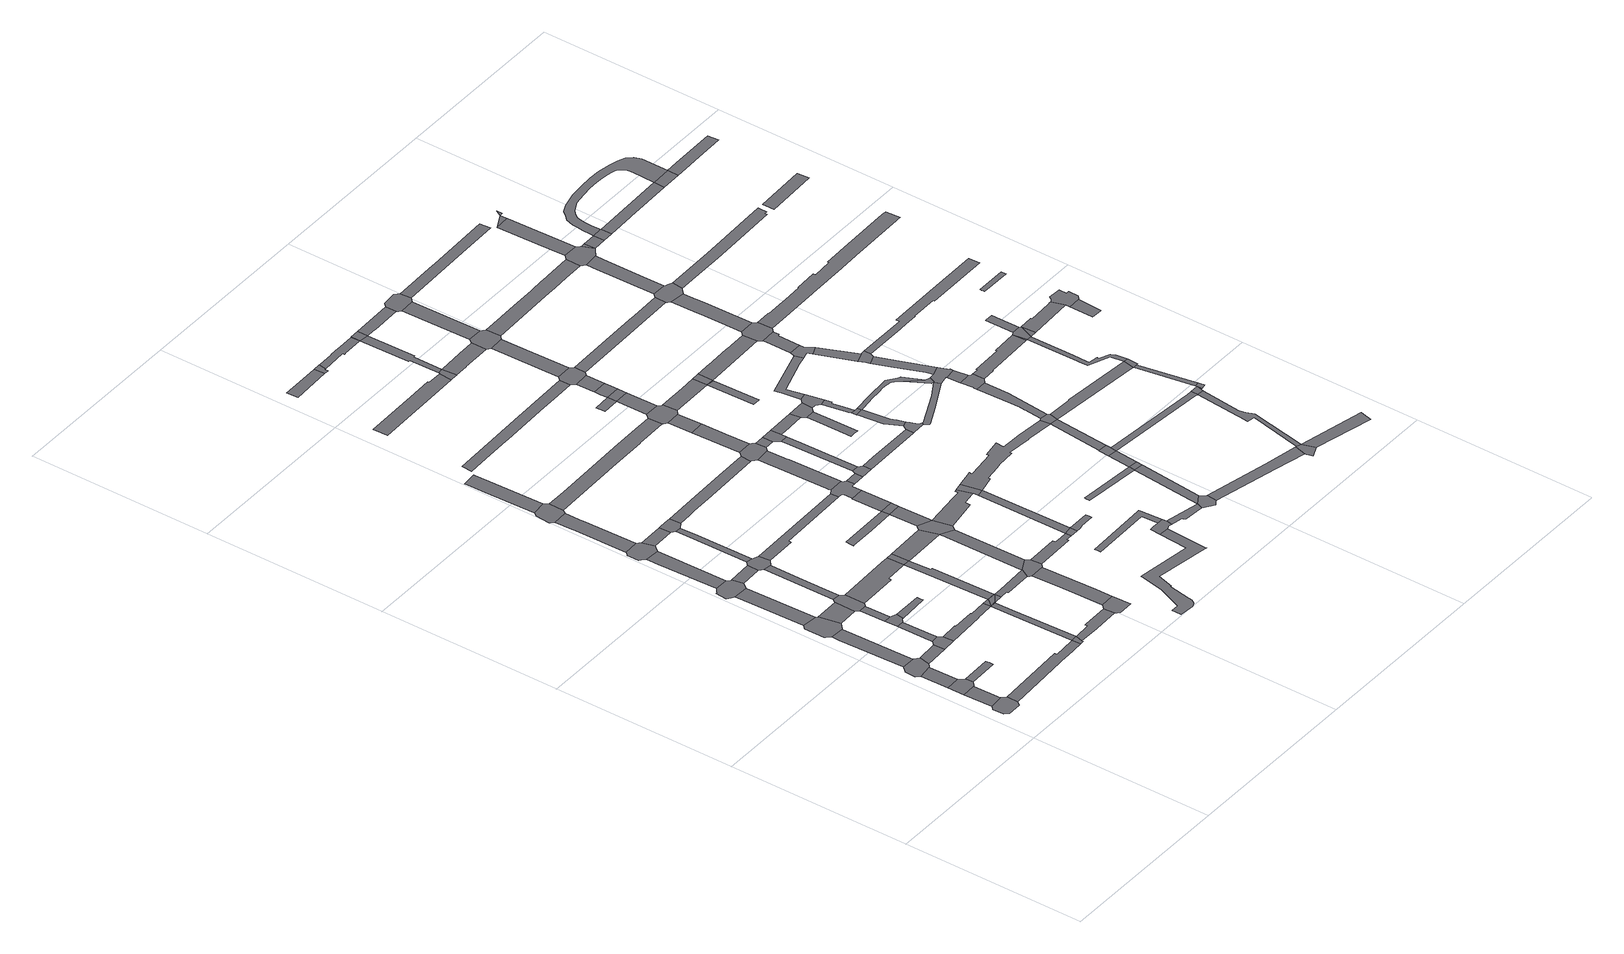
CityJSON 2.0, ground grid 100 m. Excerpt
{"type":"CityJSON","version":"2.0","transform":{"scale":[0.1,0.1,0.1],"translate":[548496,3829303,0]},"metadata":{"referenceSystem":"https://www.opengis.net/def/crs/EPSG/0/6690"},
"CityObjects":{
"road1":{"type":"Road","geometry":[{"type":"MultiSurface","lod":"1","boundaries":[[[0,1,2,3,4,5,6,7,8,9]]]}]},
"road2":{"type":"Road","attributes":{"RoadStructureAttribute.sectionType":"1"},"geometry":[{"type":"MultiSurface","lod":"1","boundaries":[[[10,11,3,2]]]}]},
"road3":{"type":"Road","geometry":[{"type":"MultiSurface","lod":"1","boundaries":[[[12,13,14,15,11,10,16,17,18,19]]]}]},
"road4":{"type":"Road","attributes":{"RoadStructureAttribute.sectionType":"1"},"geometry":[{"type":"MultiSurface","lod":"1","boundaries":[[[20,21,22,15,14]]]}]},
"road5":{"type":"Road","geometry":[{"type":"MultiSurface","lod":"1","boundaries":[[[23,24,25,26,27,22,21,28,29,30,31,32,33]]]}]},
"road6":{"type":"Road","geometry":[{"type":"MultiSurface","lod":"1","boundaries":[[[34,35,36,19,18]]]}]},
"road7":{"type":"Road","attributes":{"RoadStructureAttribute.sectionType":"1"},"geometry":[{"type":"MultiSurface","lod":"1","boundaries":[[[37,38,23,33,39]]]}]},
"road8":{"type":"Road","attributes":{"RoadStructureAttribute.sectionType":"1"},"geometry":[{"type":"MultiSurface","lod":"1","boundaries":[[[40,30,29,41]]]}]},
"road9":{"type":"Road","geometry":[{"type":"MultiSurface","lod":"1","boundaries":[[[42,43,44,45,46,37,39,47,48,49,50,51]]]}]},
"road10":{"type":"Road","attributes":{"RoadStructureAttribute.sectionType":"1"},"geometry":[{"type":"MultiSurface","lod":"1","boundaries":[[[52,53,54,9,8,55,56,57,58,59]]]}]},
"road11":{"type":"Road","attributes":{"RoadStructureAttribute.sectionType":"1"},"geometry":[{"type":"MultiSurface","lod":"1","boundaries":[[[60,61,42,51,62]]]}]},
"road12":{"type":"Road","geometry":[{"type":"MultiSurface","lod":"1","boundaries":[[[63,64,40,41,65,66]]]}]},
"road13":{"type":"Road","attributes":{"RoadStructureAttribute.sectionType":"1"},"geometry":[{"type":"MultiSurface","lod":"1","boundaries":[[[67,68,69,70,71,72,73,64,63]]]}]},
"road14":{"type":"Road","attributes":{"RoadStructureAttribute.sectionType":"1"},"geometry":[{"type":"MultiSurface","lod":"1","boundaries":[[[74,50,49,75]]]}]},
"road15":{"type":"Road","geometry":[{"type":"MultiSurface","lod":"1","boundaries":[[[76,77,78,79,80,81,82,83,60,62,84,85,86,87,88,89,90]]]}]},
"road16":{"type":"Road","geometry":[{"type":"MultiSurface","lod":"1","boundaries":[[[91,92,70,69,93,94,95]]]}]},
"road17":{"type":"Road","attributes":{"RoadStructureAttribute.sectionType":"1"},"geometry":[{"type":"MultiSurface","lod":"1","boundaries":[[[96,97,92,91]]]}]},
"road18":{"type":"Road","attributes":{"RoadStructureAttribute.sectionType":"1"},"geometry":[{"type":"MultiSurface","lod":"1","boundaries":[[[98,99,76,90,100,101]]]}]},
"road19":{"type":"Road","geometry":[{"type":"MultiSurface","lod":"1","boundaries":[[[102,103,74,75,104,97,96,105,106,107,108,109]]]}]},
"road20":{"type":"Road","attributes":{"RoadStructureAttribute.sectionType":"1"},"geometry":[{"type":"MultiSurface","lod":"1","boundaries":[[[110,86,85,111]]]}]},
"road21":{"type":"Road","attributes":{"RoadStructureAttribute.sectionType":"1"},"geometry":[{"type":"MultiSurface","lod":"1","boundaries":[[[112,113,114,115,66,65,116,117,118,119,120]]]}]},
"road22":{"type":"Road","geometry":[{"type":"MultiSurface","lod":"1","boundaries":[[[121,122,123,124,125,126,127,98,101,128,129,130]]]}]},
"road23":{"type":"Road","geometry":[{"type":"MultiSurface","lod":"1","boundaries":[[[131,132,133,134,95,94]]]}]},
"road24":{"type":"Road","attributes":{"RoadStructureAttribute.sectionType":"1"},"geometry":[{"type":"MultiSurface","lod":"1","boundaries":[[[135,102,109,136,137,138]]]}]},
"road25":{"type":"Road","geometry":[{"type":"MultiSurface","lod":"1","boundaries":[[[139,59,58,140,141]]]}]},
"road26":{"type":"Road","attributes":{"RoadStructureAttribute.sectionType":"1"},"geometry":[{"type":"MultiSurface","lod":"1","boundaries":[[[142,143,144,123,122,145,146,147]]]}]},
"road27":{"type":"Road","geometry":[{"type":"MultiSurface","lod":"1","boundaries":[[[148,110,111,135,138,149,150,151]]]}]},
"road28":{"type":"Road","attributes":{"RoadStructureAttribute.sectionType":"1"},"geometry":[{"type":"MultiSurface","lod":"1","boundaries":[[[152,153,119,154,59,139]]]}]},
"road29":{"type":"Road","attributes":{"RoadStructureAttribute.sectionType":"1"},"geometry":[{"type":"MultiSurface","lod":"1","boundaries":[[[155,130,129,156]]]}]},
"road30":{"type":"Road","geometry":[{"type":"MultiSurface","lod":"1","boundaries":[[[157,158,159,160,161,162,142,147,163,164]]]}]},
"road31":{"type":"Road","attributes":{"RoadStructureAttribute.sectionType":"1"},"geometry":[{"type":"MultiSurface","lod":"1","boundaries":[[[165,166,167,107,106,168,169,170,171,172]]]}]},
"road32":{"type":"Road","attributes":{"RoadStructureAttribute.sectionType":"1"},"geometry":[{"type":"MultiSurface","lod":"1","boundaries":[[[173,174,148,151,175,176]]]}]},
"road33":{"type":"Road","attributes":{"RoadStructureAttribute.sectionType":"1"},"geometry":[{"type":"MultiSurface","lod":"1","boundaries":[[[177,178,119,153]]]}]},
"road34":{"type":"Road","attributes":{"RoadStructureAttribute.sectionType":"1"},"geometry":[{"type":"MultiSurface","lod":"1","boundaries":[[[179,180,120,119,181]]]}]},
"road35":{"type":"Road","attributes":{"RoadStructureAttribute.sectionType":"1"},"geometry":[{"type":"MultiSurface","lod":"1","boundaries":[[[182,183,184,185,186,139,141,187,188,189]]]}]},
"road36":{"type":"Road","attributes":{"RoadStructureAttribute.sectionType":"1"},"geometry":[{"type":"MultiSurface","lod":"1","boundaries":[[[181,119,178,190]]]}]},
"road37":{"type":"Road","attributes":{"RoadStructureAttribute.sectionType":"1"},"geometry":[{"type":"MultiSurface","lod":"1","boundaries":[[[191,192,193,194,195,196,159,158]]]}]},
"road38":{"type":"Road","geometry":[{"type":"MultiSurface","lod":"1","boundaries":[[[190,178,197,198]]]}]},
"road39":{"type":"Road","attributes":{"RoadStructureAttribute.sectionType":"1"},"geometry":[{"type":"MultiSurface","lod":"1","boundaries":[[[199,181,190]]]}]},
"road40":{"type":"Road","geometry":[{"type":"MultiSurface","lod":"1","boundaries":[[[200,201,202,155,156,173,176,203]]]}]},
"road41":{"type":"Road","attributes":{"RoadStructureAttribute.sectionType":"1"},"geometry":[{"type":"MultiSurface","lod":"1","boundaries":[[[172,204,205,181,199,206,207,208]]]}]},
"road42":{"type":"Road","attributes":{"RoadStructureAttribute.sectionType":"1"},"geometry":[{"type":"MultiSurface","lod":"1","boundaries":[[[209,210,190,198,211,212,213,214]]]}]},
"road43":{"type":"Road","geometry":[{"type":"MultiSurface","lod":"1","boundaries":[[[215,165,172,208]]]}]},
"road44":{"type":"Road","geometry":[{"type":"MultiSurface","lod":"1","boundaries":[[[216,217,218,182,189,219,220,221]]]}]},
"road45":{"type":"Road","attributes":{"RoadStructureAttribute.sectionType":"1"},"geometry":[{"type":"MultiSurface","lod":"1","boundaries":[[[222,223,218,217,224,225,226,227]]]}]},
"road46":{"type":"Road","attributes":{"RoadStructureAttribute.sectionType":"1"},"geometry":[{"type":"MultiSurface","lod":"1","boundaries":[[[228,229,150,149,230,231,232]]]}]},
"road47":{"type":"Road","attributes":{"RoadStructureAttribute.sectionType":"1"},"geometry":[{"type":"MultiSurface","lod":"1","boundaries":[[[233,215,208,234,235]]]}]},
"road48":{"type":"Road","geometry":[{"type":"MultiSurface","lod":"1","boundaries":[[[236,237,238,209,214,239,222,227,240,241]]]}]},
"road49":{"type":"Road","attributes":{"RoadStructureAttribute.sectionType":"1"},"geometry":[{"type":"MultiSurface","lod":"1","boundaries":[[[242,243,244,245,246,247,248]]]}]},
"road50":{"type":"Road","attributes":{"RoadStructureAttribute.sectionType":"1"},"geometry":[{"type":"MultiSurface","lod":"1","boundaries":[[[249,250,251,200,203,252,253,254,255,256]]]}]},
"road51":{"type":"Road","attributes":{"RoadStructureAttribute.sectionType":"1"},"geometry":[{"type":"MultiSurface","lod":"1","boundaries":[[[235,257,258,259,260,209,238,261]]]}]},
"road52":{"type":"Road","attributes":{"RoadStructureAttribute.sectionType":"1"},"geometry":[{"type":"MultiSurface","lod":"1","boundaries":[[[262,263,264,265,266,164,163,267,268,269,270]]]}]},
"road53":{"type":"Road","geometry":[{"type":"MultiSurface","lod":"1","boundaries":[[[271,272,273,233,235,261,274,275,276,277]]]}]},
"road54":{"type":"Road","attributes":{"RoadStructureAttribute.sectionType":"1"},"geometry":[{"type":"MultiSurface","lod":"1","boundaries":[[[278,279,280,241,240,281,282,283,284]]]}]},
"road55":{"type":"Road","attributes":{"RoadStructureAttribute.sectionType":"1"},"geometry":[{"type":"MultiSurface","lod":"1","boundaries":[[[285,286,287,248,288,271,277]]]}]},
"road56":{"type":"Road","attributes":{"RoadStructureAttribute.sectionType":"1"},"geometry":[{"type":"MultiSurface","lod":"1","boundaries":[[[289,290,291,292,293,294,295,296,297,298,299,300,301,302,303,304,305,306,307,308,309,310,311,312]]]}]},
"road57":{"type":"Road","attributes":{"RoadStructureAttribute.sectionType":"1"},"geometry":[{"type":"MultiSurface","lod":"1","boundaries":[[[313,314,315,316,317,318,319]]]}]},
"road58":{"type":"Road","geometry":[{"type":"MultiSurface","lod":"1","boundaries":[[[320,242,248,287]]]}]},
"road59":{"type":"Road","attributes":{"RoadStructureAttribute.sectionType":"1"},"geometry":[{"type":"MultiSurface","lod":"1","boundaries":[[[321,322,323,324,325,326,327,328]]]}]},
"road60":{"type":"Road","attributes":{"RoadStructureAttribute.sectionType":"1"},"geometry":[{"type":"MultiSurface","lod":"1","boundaries":[[[329,330,331,332,333,334,335,336,337,338,339]]]}]},
"road61":{"type":"Road","attributes":{"RoadStructureAttribute.sectionType":"1"},"geometry":[{"type":"MultiSurface","lod":"1","boundaries":[[[340,341,342,242,320]]]}]},
"road62":{"type":"Road","geometry":[{"type":"MultiSurface","lod":"1","boundaries":[[[343,344,345,228,232,346,347,341,340,348,349,350,351]]]}]},
"road63":{"type":"Road","attributes":{"RoadStructureAttribute.sectionType":"1"},"geometry":[{"type":"MultiSurface","lod":"1","boundaries":[[[352,353,354,355,356,277,276,357,358,359,360,361]]]}]},
"road64":{"type":"Road","geometry":[{"type":"MultiSurface","lod":"1","boundaries":[[[362,363,284,283,364,365]]]}]},
"road65":{"type":"Road","geometry":[{"type":"MultiSurface","lod":"1","boundaries":[[[366,313,319,367,368,369]]]}]},
"road66":{"type":"Road","attributes":{"RoadStructureAttribute.sectionType":"1"},"geometry":[{"type":"MultiSurface","lod":"1","boundaries":[[[370,371,372,373,374,375,376,377,378,379,380,345,344]]]}]},
"road67":{"type":"Road","attributes":{"RoadStructureAttribute.sectionType":"1"},"geometry":[{"type":"MultiSurface","lod":"1","boundaries":[[[381,351,350,382]]]}]},
"road68":{"type":"Road","attributes":{"RoadStructureAttribute.sectionType":"1"},"geometry":[{"type":"MultiSurface","lod":"1","boundaries":[[[383,384,385,284,363]]]}]},
"road69":{"type":"Road","attributes":{"RoadStructureAttribute.sectionType":"1"},"geometry":[{"type":"MultiSurface","lod":"1","boundaries":[[[386,387,388,389,390,391,392,393,394]]]}]},
"road70":{"type":"Road","geometry":[{"type":"MultiSurface","lod":"1","boundaries":[[[395,396,397,398,399,362,365]]]}]},
"road71":{"type":"Road","geometry":[{"type":"MultiSurface","lod":"1","boundaries":[[[400,401,249,256,402,403,376,375,404,405,406,407,408]]]}]},
"road72":{"type":"Road","geometry":[{"type":"MultiSurface","lod":"1","boundaries":[[[409,410,381,382,411,412]]]}]},
"road73":{"type":"Road","attributes":{"RoadStructureAttribute.sectionType":"1"},"geometry":[{"type":"MultiSurface","lod":"1","boundaries":[[[413,414,415,400,408]]]}]},
"road74":{"type":"Road","geometry":[{"type":"MultiSurface","lod":"1","boundaries":[[[416,352,361,417,385,384]]]}]},
"road75":{"type":"Road","attributes":{"RoadStructureAttribute.sectionType":"1"},"geometry":[{"type":"MultiSurface","lod":"1","boundaries":[[[418,419,420,421,422,423,366,369,424,425,426,427,428]]]}]},
"road76":{"type":"Road","geometry":[{"type":"MultiSurface","lod":"1","boundaries":[[[429,430,431,328,327,432,433,434]]]}]},
"road77":{"type":"Road","attributes":{"RoadStructureAttribute.sectionType":"1"},"geometry":[{"type":"MultiSurface","lod":"1","boundaries":[[[435,406,405,436]]]}]},
"road78":{"type":"Road","attributes":{"RoadStructureAttribute.sectionType":"1"},"geometry":[{"type":"MultiSurface","lod":"1","boundaries":[[[437,438,439,440,410,409]]]}]},
"road79":{"type":"Road","geometry":[{"type":"MultiSurface","lod":"1","boundaries":[[[441,394,393,442,443,444,289,312,445,446,447,448,449]]]}]},
"road80":{"type":"Road","attributes":{"RoadStructureAttribute.sectionType":"1"},"geometry":[{"type":"MultiSurface","lod":"1","boundaries":[[[450,451,415,414]]]}]},
"road81":{"type":"Road","geometry":[{"type":"MultiSurface","lod":"1","boundaries":[[[452,453,454,455,456]]]}]},
"road82":{"type":"Road","geometry":[{"type":"MultiSurface","lod":"1","boundaries":[[[457,262,270,458,451,450,459,460,461,462]]]}]},
"road83":{"type":"Road","geometry":[{"type":"MultiSurface","lod":"1","boundaries":[[[463,435,436,439,438,464]]]}]},
"road84":{"type":"Road","attributes":{"RoadStructureAttribute.sectionType":"1"},"geometry":[{"type":"MultiSurface","lod":"1","boundaries":[[[465,466,467,430,429,468,469,470]]]}]},
"road85":{"type":"Road","attributes":{"RoadStructureAttribute.sectionType":"1"},"geometry":[{"type":"MultiSurface","lod":"1","boundaries":[[[471,456,472,457,462]]]}]},
"road86":{"type":"Road","geometry":[{"type":"MultiSurface","lod":"1","boundaries":[[[473,452,456,471]]]}]},
"road87":{"type":"Road","attributes":{"RoadStructureAttribute.sectionType":"1"},"geometry":[{"type":"MultiSurface","lod":"1","boundaries":[[[474,418,428,465]]]}]},
"road88":{"type":"Road","attributes":{"RoadStructureAttribute.sectionType":"1"},"geometry":[{"type":"MultiSurface","lod":"1","boundaries":[[[475,476,477,478,452,473]]]}]},
"road89":{"type":"Road","attributes":{"RoadStructureAttribute.sectionType":"1"}},
"road90":{"type":"Road","attributes":{"RoadStructureAttribute.sectionType":"1"},"geometry":[{"type":"MultiSurface","lod":"1","boundaries":[[[479,449,448,480,481,482,483,484,485]]]}]},
"road91":{"type":"Road","attributes":{"RoadStructureAttribute.sectionType":"1"},"geometry":[{"type":"MultiSurface","lod":"1","boundaries":[[[486,487,488,489,490,429,434,491,492,493]]]}]},
"road92":{"type":"Road","geometry":[{"type":"MultiSurface","lod":"1","boundaries":[[[494,474,465,470]]]}]},
"road93":{"type":"Road","attributes":{"RoadStructureAttribute.sectionType":"1"},"geometry":[{"type":"MultiSurface","lod":"1","boundaries":[[[495,412,411,496,497]]]}]},
"road94":{"type":"Road","attributes":{"RoadStructureAttribute.sectionType":"1"},"geometry":[{"type":"MultiSurface","lod":"1","boundaries":[[[498,499,500,477,476]]]}]},
"road95":{"type":"Road","attributes":{"RoadStructureAttribute.sectionType":"1"},"geometry":[{"type":"MultiSurface","lod":"1","boundaries":[[[501,463,464,502,503,504]]]}]},
"road96":{"type":"Road","geometry":[{"type":"MultiSurface","lod":"1","boundaries":[[[505,506,329,339,507,508,499,498,509,510,511,512,513]]]}]},
"road97":{"type":"Road","attributes":{"RoadStructureAttribute.sectionType":"1"},"geometry":[{"type":"MultiSurface","lod":"1","boundaries":[[[514,515,516,460,459,517]]]}]},
"road98":{"type":"Road","attributes":{"RoadStructureAttribute.sectionType":"1"},"geometry":[{"type":"MultiSurface","lod":"1","boundaries":[[[518,519,520,521,522]]]}]},
"road99":{"type":"Road","attributes":{"RoadStructureAttribute.sectionType":"1"},"geometry":[{"type":"MultiSurface","lod":"1","boundaries":[[[523,524,525,526,527,528,529]]]}]},
"road100":{"type":"Road","attributes":{"RoadStructureAttribute.sectionType":"1"},"geometry":[{"type":"MultiSurface","lod":"1","boundaries":[[[530,531,505,513]]]}]},
"road101":{"type":"Road","geometry":[{"type":"MultiSurface","lod":"1","boundaries":[[[532,485,484,533,534,535,536,537]]]}]},
"road102":{"type":"Road","attributes":{"RoadStructureAttribute.sectionType":"1"},"geometry":[{"type":"MultiSurface","lod":"1","boundaries":[[[538,494,470,539,540,541,542]]]}]},
"road103":{"type":"Road","geometry":[{"type":"MultiSurface","lod":"1","boundaries":[[[543,544,501,504,529,528,545,546]]]}]},
"road104":{"type":"Road","attributes":{"RoadStructureAttribute.sectionType":"1"},"geometry":[{"type":"MultiSurface","lod":"1","boundaries":[[[547,548,549,550,551,552,553,554,555,556,557,416,384,558,559,560,561,562,563,564,565,566,567]]]}]},
"road105":{"type":"Road","geometry":[{"type":"MultiSurface","lod":"1","boundaries":[[[568,486,493,531,530,569,570,571,572,573]]]}]},
"road106":{"type":"Road","attributes":{"RoadStructureAttribute.sectionType":"1"},"geometry":[{"type":"MultiSurface","lod":"1","boundaries":[[[517,574,575,576]]]}]},
"road107":{"type":"Road","attributes":{"RoadStructureAttribute.sectionType":"1"},"geometry":[{"type":"MultiSurface","lod":"1","boundaries":[[[521,577,485,532,578,579]]]}]},
"road108":{"type":"Road","attributes":{"RoadStructureAttribute.sectionType":"1"},"geometry":[{"type":"MultiSurface","lod":"1","boundaries":[[[517,576,580]]]}]},
"road109":{"type":"Road","geometry":[{"type":"MultiSurface","lod":"1","boundaries":[[[581,582,583,584,585,586,587,588,497,496,589,590,591,592]]]}]},
"road110":{"type":"Road","attributes":{"RoadStructureAttribute.sectionType":"1"},"geometry":[{"type":"MultiSurface","lod":"1","boundaries":[[[593,594,595,596,597,598,599,600,601,586,585]]]}]},
"road111":{"type":"Road","geometry":[{"type":"MultiSurface","lod":"1","boundaries":[[[602,514,517,580]]]}]},
"road112":{"type":"Road","geometry":[{"type":"MultiSurface","lod":"1","boundaries":[[[603,604,605,598,597]]]}]},
"road113":{"type":"Road","attributes":{"RoadStructureAttribute.sectionType":"1"},"geometry":[{"type":"MultiSurface","lod":"1","boundaries":[[[606,607,608,609,610,611,612,613,614,615,616,605,604]]]}]},
"road114":{"type":"Road","geometry":[{"type":"MultiSurface","lod":"1","boundaries":[[[617,618,619,543,546,620,610,609]]]}]},
"road115":{"type":"Road","attributes":{"RoadStructureAttribute.sectionType":"1"},"geometry":[{"type":"MultiSurface","lod":"1","boundaries":[[[621,622,623,624,568,573]]]}]},
"road116":{"type":"Road","geometry":[{"type":"MultiSurface","lod":"1","boundaries":[[[522,521,579,625]]]}]},
"road117":{"type":"Road","attributes":{"RoadStructureAttribute.sectionType":"1"},"geometry":[{"type":"MultiSurface","lod":"1","boundaries":[[[626,522,625,627]]]}]},
"road118":{"type":"Road","geometry":[{"type":"MultiSurface","lod":"1","boundaries":[[[628,629,630,631,538,542,632,622,621,633,634,635]]]}]},
"road119":{"type":"Road","geometry":[{"type":"MultiSurface","lod":"1","boundaries":[[[636,637,626,627,638,639,640]]]}]},
"road120":{"type":"Road","attributes":{"RoadStructureAttribute.sectionType":"1"},"geometry":[{"type":"MultiSurface","lod":"1","boundaries":[[[641,642,643,644,619,618,645,646,647]]]}]},
"road121":{"type":"Road","attributes":{"RoadStructureAttribute.sectionType":"1"},"geometry":[{"type":"MultiSurface","lod":"1","boundaries":[[[648,537,536,649,650,651]]]}]},
"road122":{"type":"Road","attributes":{"RoadStructureAttribute.sectionType":"1"},"geometry":[{"type":"MultiSurface","lod":"1","boundaries":[[[652,653,654,592,591,655,656,657,658]]]}]},
"road123":{"type":"Road","attributes":{"RoadStructureAttribute.sectionType":"1"},"geometry":[{"type":"MultiSurface","lod":"1","boundaries":[[[566,636,640,659]]]}]},
"road124":{"type":"Road","attributes":{"RoadStructureAttribute.sectionType":"1"},"geometry":[{"type":"MultiSurface","lod":"1","boundaries":[[[660,661,662,663,603,597,664,665,666,667,668,669,670,671,672,673,674,675,676]]]}]},
"road125":{"type":"Road","attributes":{"RoadStructureAttribute.sectionType":"1"},"geometry":[{"type":"MultiSurface","lod":"1","boundaries":[[[677,678,679,680,511,510,681,682,683]]]}]},
"road126":{"type":"Road","attributes":{"RoadStructureAttribute.sectionType":"1"},"geometry":[{"type":"MultiSurface","lod":"1","boundaries":[[[684,685,686,687,688,689,602,580,690]]]}]},
"road127":{"type":"Road","geometry":[{"type":"MultiSurface","lod":"1","boundaries":[[[691,567,566,659,692,693]]]}]},
"road128":{"type":"Road","attributes":{"RoadStructureAttribute.sectionType":"1"},"geometry":[{"type":"MultiSurface","lod":"1","boundaries":[[[675,694,695,696,697,698,699,700,701,676]]]}]},
"road129":{"type":"Road","attributes":{"RoadStructureAttribute.sectionType":"1"},"geometry":[{"type":"MultiSurface","lod":"1","boundaries":[[[702,703,704,705,706,707,708,709,710,571,570,711,712,713,714,715,716]]]}]},
"road130":{"type":"Road","attributes":{"RoadStructureAttribute.sectionType":"1"},"geometry":[{"type":"MultiSurface","lod":"1","boundaries":[[[717,718,719,720,721,722,723,724,691,693]]]}]},
"road131":{"type":"Road","geometry":[{"type":"MultiSurface","lod":"1","boundaries":[[[725,726,727,641,647,728,729,730]]]}]},
"road132":{"type":"Road","attributes":{"RoadStructureAttribute.sectionType":"1"},"geometry":[{"type":"MultiSurface","lod":"1","boundaries":[[[731,732,733,734,735,736,727,726]]]}]},
"road133":{"type":"Road","attributes":{"RoadStructureAttribute.sectionType":"1"},"geometry":[{"type":"MultiSurface","lod":"1","boundaries":[[[730,729,737,738]]]}]},
"road134":{"type":"Road","attributes":{"RoadStructureAttribute.sectionType":"1"},"geometry":[{"type":"MultiSurface","lod":"1","boundaries":[[[739,638,627,740,741,742,743,744]]]}]},
"road135":{"type":"Road","geometry":[{"type":"MultiSurface","lod":"1","boundaries":[[[745,746,747,748,698,697,749,652,658,750,751,752,753]]]}]},
"road136":{"type":"Road","geometry":[{"type":"MultiSurface","lod":"1","boundaries":[[[754,755,756,757,758,719,718,759,760]]]}]},
"road137":{"type":"Road","geometry":[{"type":"MultiSurface","lod":"1","boundaries":[[[761,738,737,762,763,764,765,766]]]}]},
"road138":{"type":"Road","attributes":{"RoadStructureAttribute.sectionType":"1"},"geometry":[{"type":"MultiSurface","lod":"1","boundaries":[[[767,764,763,768,769,748,747]]]}]},
"road139":{"type":"Road","attributes":{"RoadStructureAttribute.sectionType":"1"},"geometry":[{"type":"MultiSurface","lod":"1","boundaries":[[[753,752,756,755]]]}]},
"road140":{"type":"Road","geometry":[{"type":"MultiSurface","lod":"1","boundaries":[[[770,684,690,735,734,771,772,773]]]}]},
"road141":{"type":"Road","geometry":[{"type":"MultiSurface","lod":"1","boundaries":[[[651,650,774,775,776,777,778,779]]]}]},
"road142":{"type":"Road","attributes":{"RoadStructureAttribute.sectionType":"1"},"geometry":[{"type":"MultiSurface","lod":"1","boundaries":[[[780,781,782,635,634,783,784]]]}]},
"road143":{"type":"Road","attributes":{"RoadStructureAttribute.sectionType":"1"},"geometry":[{"type":"MultiSurface","lod":"1","boundaries":[[[785,786,787,788,770,773,789,790,791,792,793]]]}]},
"road144":{"type":"Road","attributes":{"RoadStructureAttribute.sectionType":"1"},"geometry":[{"type":"MultiSurface","lod":"1","boundaries":[[[794,795,692,659,796,797]]]}]},
"road145":{"type":"Road","attributes":{"RoadStructureAttribute.sectionType":"1"},"geometry":[{"type":"MultiSurface","lod":"1","boundaries":[[[743,798,799,800,801,802,779,778,803,804,805,806]]]}]},
"road146":{"type":"Road","geometry":[{"type":"MultiSurface","lod":"1","boundaries":[[[807,808,809,677,683,810,785,793,811,812,813,814,815,816,817]]]}]},
"road147":{"type":"Road","attributes":{"RoadStructureAttribute.sectionType":"1"},"geometry":[{"type":"MultiSurface","lod":"1","boundaries":[[[776,775,818,819]]]}]},
"road148":{"type":"Road","attributes":{"RoadStructureAttribute.sectionType":"1"},"geometry":[{"type":"MultiSurface","lod":"1","boundaries":[[[820,821,822,823,824,760,759,825,826,827]]]}]},
"road149":{"type":"Road","attributes":{"RoadStructureAttribute.sectionType":"1"},"geometry":[{"type":"MultiSurface","lod":"1","boundaries":[[[828,829,830,831,832,807,817]]]}]},
"road150":{"type":"Road","geometry":[{"type":"MultiSurface","lod":"1","boundaries":[[[744,743,806,833,834]]]}]},
"road151":{"type":"Road","attributes":{"RoadStructureAttribute.sectionType":"1"},"geometry":[{"type":"MultiSurface","lod":"1","boundaries":[[[834,833,835]]]}]},
"road152":{"type":"Road","geometry":[{"type":"MultiSurface","lod":"1","boundaries":[[[836,702,716,837,831,830,838,839,840,841,842]]]}]},
"road153":{"type":"Road","geometry":[{"type":"MultiSurface","lod":"1","boundaries":[[[843,844,834,835,845]]]}]},
"road154":{"type":"Road","attributes":{"RoadStructureAttribute.sectionType":"1"},"geometry":[{"type":"MultiSurface","lod":"1","boundaries":[[[846,847,844,843]]]}]},
"road155":{"type":"Road","attributes":{"RoadStructureAttribute.sectionType":"1"},"geometry":[{"type":"MultiSurface","lod":"1","boundaries":[[[848,849,850,851,836,842]]]}]},
"road156":{"type":"Road","attributes":{"RoadStructureAttribute.sectionType":"1"},"geometry":[{"type":"MultiSurface","lod":"1","boundaries":[[[852,840,839]]]}]},
"road157":{"type":"Road","geometry":[{"type":"MultiSurface","lod":"1","boundaries":[[[797,796,847,846,853,854]]]}]},
"road158":{"type":"Road","attributes":{"RoadStructureAttribute.sectionType":"1"},"geometry":[{"type":"MultiSurface","lod":"1","boundaries":[[[820,827,855]]]}]},
"road159":{"type":"Road","attributes":{"RoadStructureAttribute.sectionType":"1"},"geometry":[{"type":"MultiSurface","lod":"1","boundaries":[[[856,857,858,859,860,861,797,854,862,863,864,865,866,867,868,869]]]}]},
"road160":{"type":"Road","attributes":{"RoadStructureAttribute.sectionType":"1"},"geometry":[{"type":"MultiSurface","lod":"1","boundaries":[[[870,852,839,871]]]}]},
"road161":{"type":"Road","attributes":{"RoadStructureAttribute.sectionType":"1"},"geometry":[{"type":"MultiSurface","lod":"1","boundaries":[[[872,873,849,848]]]}]},
"road162":{"type":"Road","geometry":[{"type":"MultiSurface","lod":"1","boundaries":[[[874,875,820,855,856,869,876]]]}]},
"road163":{"type":"Road","attributes":{"RoadStructureAttribute.sectionType":"1"},"geometry":[{"type":"MultiSurface","lod":"1","boundaries":[[[876,869,877,878]]]}]},
"road164":{"type":"Road","geometry":[{"type":"MultiSurface","lod":"1","boundaries":[[[879,880,881,875,874]]]}]},
"road165":{"type":"Road","attributes":{"RoadStructureAttribute.sectionType":"1"},"geometry":[{"type":"MultiSurface","lod":"1","boundaries":[[[882,883,884,766,765,885,886,887,888,889,890,891,892]]]}]},
"road166":{"type":"Road","attributes":{"RoadStructureAttribute.sectionType":"1"},"geometry":[{"type":"MultiSurface","lod":"1","boundaries":[[[893,873,894,895]]]}]},
"road167":{"type":"Road","geometry":[{"type":"MultiSurface","lod":"1","boundaries":[[[896,897,870,871,898]]]}]},
"road168":{"type":"Road","attributes":{"RoadStructureAttribute.sectionType":"1"},"geometry":[{"type":"MultiSurface","lod":"1","boundaries":[[[899,900,901,902,903,904,905,906,813,812]]]}]},
"road169":{"type":"Road","attributes":{"RoadStructureAttribute.sectionType":"1"},"geometry":[{"type":"MultiSurface","lod":"1","boundaries":[[[907,908,909,910,876,878,911,912]]]}]},
"road170":{"type":"Road","attributes":{"RoadStructureAttribute.sectionType":"1"},"geometry":[{"type":"MultiSurface","lod":"1","boundaries":[[[913,914,915,916,917,918,919,920,921,922,923,924,925,926,927,928,929,772,771,930,931,932,933,934,935,936,937,938]]]}]},
"road171":{"type":"Road","geometry":[{"type":"MultiSurface","lod":"1","boundaries":[[[939,940,941,942,943,944]]]}]},
"road172":{"type":"Road","attributes":{"RoadStructureAttribute.sectionType":"1"},"geometry":[{"type":"MultiSurface","lod":"1","boundaries":[[[945,896,898,946,947,948]]]}]},
"road173":{"type":"Road","geometry":[{"type":"MultiSurface","lod":"1","boundaries":[[[949,950,951,952,953,954,955,912,911,939,944,956,957,958,959,960]]]}]},
"road174":{"type":"Road","geometry":[{"type":"MultiSurface","lod":"1","boundaries":[[[961,962,963,964,965,966]]]}]},
"road175":{"type":"Road","attributes":{"RoadStructureAttribute.sectionType":"1"},"geometry":[{"type":"MultiSurface","lod":"1","boundaries":[[[967,968,969,970,971,972,973,974,975,976,977,978,979,980,981,982,983,984,870,897,985,986,987,988,989,990,991,992,993,994,995,996,997,998,999,1000,1001,1002,1003,1004,1005,1006,945,1007]]]}]},
"road176":{"type":"Road","geometry":[{"type":"MultiSurface","lod":"1","boundaries":[[[1007,945,948,1008]]]}]},
"road177":{"type":"Road","attributes":{"RoadStructureAttribute.sectionType":"1"},"geometry":[{"type":"MultiSurface","lod":"1","boundaries":[[[1009,1010,1011,1012]]]}]},
"road178":{"type":"Road","attributes":{"RoadStructureAttribute.sectionType":"1"},"geometry":[{"type":"MultiSurface","lod":"1","boundaries":[[[1013,1014,1015,1007,1008,1016,1017,1018,1019,1020]]]}]}
},
"vertices":[
[173,293,0],[163,303,0],[160,306,0],[84,299,0],[66,282,0],[70,221,0],[89,202,0],[165,202,0],[183,223,0],[182,285,0],
[157,456,0],[80,454,0],
[162,540,0],[157,546,0],[155,547,0],[77,545,0],[159,457,0],[162,460,0],[184,479,0],[181,522,0],
[152,707,0],[153,708,0],[74,697,0],
[83,805,0],[80,802,0],[69,788,0],[60,778,0],[54,718,0],[157,712,0],[170,725,0],[186,785,0],[174,794,0],[160,803,0],[158,805,0],
[346,483,0],[345,505,0],[343,526,0],
[74,1206,0],[73,1166,0],[149,1204,0],
[301,791,0],[304,732,0],
[67,1365,0],[49,1346,0],[48,1234,0],[52,1229,0],[73,1209,0],[151,1206,0],[178,1231,0],[180,1234,0],[158,1349,0],[149,1355,0],
[700,296,0],[581,288,0],[581,303,0],[298,229,0],[599,244,0],[600,244,0],[710,249,0],[708,297,0],
[56,1748,0],[59,1655,0],[138,1745,0],
[361,815,0],[321,811,0],[380,735,0],[378,794,0],
[360,826,0],[360,835,0],[356,1010,0],[316,1009,0],[320,834,0],[320,825,0],[321,814,0],
[293,1351,0],[294,1238,0],
[57,1856,0],[53,1854,0],[51,1852,0],[36,1839,0],[30,1834,0],[24,1834,0],[20,1773,0],[38,1760,0],[154,1768,0],[161,1778,0],[150,1838,0],[145,1838,0],[141,1838,0],[130,1851,0],[130,1855,0],
[355,1079,0],[314,1078,0],[375,1026,0],[382,1026,0],[387,1066,0],
[352,1220,0],[310,1219,0],
[44,2247,0],[45,2181,0],[124,2182,0],[124,2243,0],
[308,1371,0],[295,1355,0],[297,1235,0],[364,1233,0],[368,1238,0],[366,1347,0],[360,1353,0],[347,1367,0],
[282,1842,0],[281,1781,0],
[597,791,0],[596,796,0],[475,793,0],[475,798,0],[590,745,0],[590,749,0],[689,751,0],[696,751,0],[692,793,0],
[124,2347,0],[112,2358,0],[33,2355,0],[23,2344,0],[15,2336,0],[16,2273,0],[25,2264,0],[143,2267,0],[149,2276,0],[132,2339,0],
[549,1033,0],[550,1033,0],[549,1050,0],[548,1068,0],
[302,1763,0],[346,1446,0],[346,1577,0],[345,1758,0],
[743,299,0],[731,250,0],[732,259,0],
[23,2755,0],[25,2660,0],[25,2657,0],[105,2657,0],[105,2662,0],[103,2756,0],
[301,1861,0],[373,1781,0],[369,1842,0],[336,1855,0],
[729,657,0],[729,752,0],[697,657,0],
[273,2342,0],[274,2278,0],
[104,2877,0],[101,2882,0],[22,2873,0],[9,2855,0],[3,2775,0],[6,2772,0],[119,2779,0],[119,2859,0],
[710,1357,0],[667,1356,0],[520,1352,0],[586,1243,0],[586,1259,0],[698,1262,0],[711,1262,0],[713,1262,0],
[296,2261,0],[297,2184,0],[329,2184,0],[327,2261,0],
[729,753,0],[729,755,0],
[719,794,0],[714,794,0],[731,793,0],
[988,320,0],[851,317,0],[838,316,0],[839,302,0],[745,299,0],[846,257,0],[890,259,0],[992,262,0],
[778,791,0],
[94,3150,0],[91,3266,0],[91,3273,0],[11,3265,0],[12,3249,0],[15,3149,0],
[736,755,0],[779,756,0],
[778,794,0],
[355,2344,0],[321,2344,0],[287,2343,0],[359,2283,0],
[718,1141,0],[730,807,0],[767,1140,0],[757,1143,0],[750,1262,0],
[1003,798,0],[826,792,0],[827,757,0],[827,754,0],[827,748,0],[976,751,0],
[747,1359,0],
[1089,323,0],[1088,344,0],[1008,341,0],[1000,253,0],[1011,240,0],[1091,242,0],
[996,735,0],[1001,562,0],[1087,390,0],[1085,434,0],[1083,496,0],[1076,736,0],
[949,1855,0],[580,1847,0],[543,1785,0],[543,1800,0],[950,1811,0],
[968,1366,0],[752,1262,0],[997,1266,0],
[1082,822,0],[1078,827,0],[1073,834,0],[986,743,0],[1095,755,0],[1089,814,0],
[981,1587,0],[695,1582,0],[694,1559,0],[693,1536,0],[694,1537,0],[837,1539,0],[982,1543,0],
[934,2358,0],[758,2354,0],[565,2349,0],[431,2285,0],[475,2287,0],[528,2288,0],[584,2290,0],[930,2300,0],
[997,1254,0],[997,1252,0],[1002,814,0],[1002,807,0],[1066,1232,0],
[914,2876,0],[787,2874,0],[674,2871,0],[398,2865,0],[233,2861,0],[551,2789,0],[740,2793,0],[741,2793,0],[919,2797,0],
[987,1389,0],[986,1387,0],[976,1376,0],[1074,1242,0],[1079,1249,0],[1086,1257,0],[1063,1358,0],
[1311,800,0],[1267,799,0],[1267,816,0],[1312,757,0],[1312,769,0],[1348,770,0],[1347,800,0],
[1062,1370,0],[1062,1376,0],[1058,1545,0],[982,1535,0],
[1599,444,0],[1587,286,0],[1293,326,0],[1288,326,0],[1287,320,0],[1263,194,0],[1208,58,0],[1164,56,0],[1166,6,0],[1245,0,0],[1255,3,0],[1265,8,0],[1273,16,0],[1277,23,0],[1281,32,0],[1283,41,0],[1286,55,0],[1306,172,0],[1312,172,0],[1339,259,0],[1630,212,0],[1641,210,0],[1642,220,0],[1653,440,0],
[305,4340,0],[302,4340,0],[218,4339,0],[216,4339,0],[84,4336,0],[89,4276,0],[307,4282,0],
[1057,1589,0],
[537,3852,0],[537,3856,0],[536,3861,0],[398,3858,0],[96,3850,0],[99,3771,0],[611,3782,0],[620,3853,0],
[906,3376,0],[574,3366,0],[113,3354,0],[109,3295,0],[225,3298,0],[387,3302,0],[388,3302,0],[403,3303,0],[665,3310,0],[778,3313,0],[908,3316,0],
[1054,1755,0],[982,1753,0],[977,1753,0],
[1054,1867,0],[1054,1872,0],[973,1871,0],[977,1812,0],[980,1804,0],[1053,1807,0],[1053,1810,0],[1073,1810,0],[1072,1853,0],
[1316,1405,0],[1302,1402,0],[1303,1393,0],[1304,1384,0],[1258,1379,0],[1263,1285,0],[1262,1314,0],[1266,1315,0],[1326,1324,0],[1339,1326,0],
[1392,807,0],[1392,809,0],[1370,770,0],[1393,770,0],
[345,4341,0],[332,4282,0],[331,4301,0],[339,4301,0],
[1054,1883,0],[1053,1896,0],[1044,2166,0],[1043,2175,0],[1043,2191,0],[1039,2284,0],[960,2278,0],[963,2191,0],[964,2163,0],[972,1894,0],[972,1883,0],
[1140,1856,0],[1140,1812,0],
[1383,1297,0],[1383,1306,0],[1342,1295,0],
[1690,624,0],[1689,632,0],[1680,631,0],[1329,621,0],[1329,604,0],[1330,588,0],[1657,594,0],[1662,504,0],[1697,505,0],
[1418,770,0],[1441,774,0],[1517,776,0],[1517,793,0],[1516,810,0],
[956,2381,0],[945,2369,0],[937,2300,0],[948,2289,0],[1047,2293,0],[1057,2305,0],[1054,2362,0],[1043,2373,0],[1035,2381,0],
[1189,1876,0],[1149,1876,0],[1210,1813,0],[1210,1859,0],
[1030,2518,0],[1025,2649,0],[945,2646,0],
[1361,1414,0],[1342,1325,0],
[602,4348,0],[514,4346,0],[478,4345,0],[442,4344,0],[440,4344,0],[352,4341,0],[479,4305,0],[479,4295,0],[484,4296,0],[486,4296,0],[603,4298,0],
[653,3865,0],[623,3859,0],[623,3854,0],[649,3783,0],[656,3783,0],[659,3784,0],
[1109,2363,0],[1111,2305,0],
[1181,2193,0],[1178,2274,0],[1136,2273,0],[1139,2192,0],
[1698,483,0],[1660,504,0],[1630,503,0],[1603,503,0],[1666,448,0],[1670,451,0],[1681,449,0],[1691,446,0],[1698,479,0],
[1020,2782,0],[940,2780,0],
[931,3119,0],[837,3116,0],[838,3093,0],[839,3066,0],[932,3069,0],
[934,2897,0],[922,2795,0],[1041,2801,0],[1038,2881,0],[1032,2880,0],[1015,2897,0],
[1176,2365,0],[1178,2306,0],
[605,4298,0],[612,4024,0],[620,4024,0],[650,4025,0],[662,4026,0],[655,4292,0],
[1012,3070,0],[932,3054,0],
[1011,3120,0],
[604,4348,0],
[1011,3159,0],[1010,3195,0],[930,3193,0],[930,3158,0],
[1884,443,0],[1756,432,0],[1758,429,0],[1766,417,0],[1840,411,0],[1875,408,0],[1888,442,0],
[895,3872,0],[856,3872,0],[802,3870,0],[801,3870,0],[658,3865,0],[735,3785,0],[737,3786,0],[897,3790,0],
[654,4349,0],
[1292,1862,0],[1550,1820,0],[1549,1862,0],
[1007,3299,0],[929,3294,0],[930,3201,0],
[1329,2368,0],[1194,2306,0],[1209,2307,0],[1335,2309,0],
[925,3396,0],[915,3386,0],[917,3306,0],[925,3298,0],[1017,3308,0],[1026,3317,0],[1027,3378,0],[1016,3388,0],[1008,3396,0],
[1278,2886,0],[1191,2884,0],[1064,2881,0],[1280,2805,0],
[1616,889,0],[1615,874,0],[1614,858,0],[1925,828,0],[1928,862,0],
[1356,2194,0],[1359,2037,0],[1384,2038,0],[1409,2038,0],[1406,2195,0],[1403,2287,0],[1353,2285,0],
[997,3777,0],[916,3772,0],
[1941,473,0],[1930,369,0],[1941,377,0],[1947,380,0],[1961,389,0],[1968,444,0],
[883,4356,0],[707,4294,0],[707,4291,0],[719,4291,0],[883,4295,0],
[1428,2370,0],[1364,2369,0],[1419,2305,0],[1424,2310,0],
[1824,1416,0],[1708,1420,0],[1714,1466,0],[1617,1450,0],[1616,1437,0],[1616,1436,0],[1462,1417,0],[1458,1416,0],[1458,1419,0],[1457,1434,0],[1455,1433,0],[1475,1326,0],[1475,1339,0],[1561,1350,0],[1592,1358,0],[1691,1362,0],[1692,1374,0],[1822,1361,0],[1825,1362,0],[1979,1348,0],[1971,1404,0],
[913,3895,0],[1016,3794,0],[1018,3796,0],[1015,3876,0],[1014,3876,0],[993,3895,0],
[1287,2543,0],[1332,2544,0],[1325,2799,0],
[1924,824,0],[1941,476,0],[1976,822,0],
[1325,2805,0],
[1619,1842,0],[1616,1844,0],[1603,1881,0],[1602,1884,0],[1597,1899,0],[1564,1888,0],[1562,1883,0],[1560,1881,0],[1595,1820,0],[1620,1821,0],[1627,1821,0],[1634,1832,0],
[1582,1940,0],[1581,1943,0],[1571,1973,0],[1551,2113,0],[1550,2117,0],[1506,2113,0],[1507,2109,0],[1523,1972,0],[1545,1928,0],
[1323,2887,0],
[1547,2140,0],[1529,2138,0],[1501,2140,0],
[1518,2196,0],[1507,2259,0],[1517,2264,0],[1510,2299,0],[1474,2292,0],[1490,2196,0],[1496,2161,0],[1498,2154,0],[1499,2150,0],[1500,2148,0],[1501,2147,0],
[1494,2372,0],[1489,2398,0],[1450,2390,0],[1449,2311,0],
[985,4279,0],[903,4276,0],[906,4163,0],[910,4023,0],
[1979,856,0],
[1939,989,0],[1992,984,0],
[994,4368,0],[981,4381,0],[901,4373,0],[893,4365,0],[891,4287,0],[995,4289,0],[1006,4300,0],[1004,4359,0],
[1950,1049,0],[1944,1045,0],[1995,1017,0],[1995,1021,0],[1997,1045,0],
[1697,2611,0],[1428,2529,0],[1431,2510,0],[1434,2491,0],[1468,2494,0],[1658,2553,0],[1708,2566,0],
[2319,368,0],[2315,308,0],[2488,268,0],[2505,331,0],
[1915,1971,0],[1826,1919,0],[1637,1830,0],[1645,1797,0],[1648,1798,0],[1765,1853,0],[1929,1940,0],
[2023,1343,0],
[1859,2120,0],[1844,2123,0],[1795,2162,0],[1651,2151,0],[1561,2117,0],[1653,2129,0],[1702,2130,0],[1740,2136,0],[1770,2134,0],[1782,2133,0],[1789,2133,0],[1798,2130,0],[1810,2122,0],[1816,2116,0],[1822,2110,0],[1837,2089,0],[1907,2015,0],
[1675,3392,0],[1511,3389,0],[1467,3388,0],[1283,3384,0],[1175,3320,0],[1387,3325,0],[1674,3331,0],
[1683,2896,0],[1556,2893,0],[1555,2893,0],[1403,2889,0],[1401,2889,0],[1348,2888,0],[1686,2815,0],
[1985,1411,0],[2036,1395,0],[2029,1405,0],
[1903,1976,0],[1914,1974,0],[1916,1974,0],[1920,1973,0],[1932,2005,0],[1927,2006,0],[1922,2008,0],[1913,2011,0],
[1666,3895,0],[1519,3890,0],[1470,3889,0],[1468,3889,0],[1383,3886,0],[1272,3883,0],[1271,3883,0],[1139,3879,0],[1138,3879,0],[1272,3803,0],[1386,3806,0],[1461,3808,0],[1462,3808,0],[1552,3811,0],[1666,3814,0],
[2051,1649,0],[2049,1779,0],[1990,1777,0],[1997,1589,0],[1997,1548,0],[1999,1547,0],[1993,1507,0],[1995,1506,0],
[1778,2611,0],[1777,2639,0],[1707,2638,0],[1749,2577,0],[1759,2552,0],[1806,2570,0],
[1776,2763,0],[1780,2763,0],[1787,2763,0],[1787,2797,0],[1705,2795,0],[1705,2778,0],
[1837,2350,0],[1891,2371,0],
[2534,971,0],[2554,933,0],[2555,932,0],[2559,932,0],[2561,932,0],[2561,971,0],
[2041,1970,0],[2037,1971,0],[2016,2027,0],[1965,2008,0],[1916,1971,0],[1932,1940,0],[1981,1949,0],[1982,1946,0],[2043,1953,0],
[2062,1863,0],[2052,1871,0],[1986,1869,0],[1993,1799,0],[1989,1797,0],[2073,1800,0],[2072,1863,0],
[1912,2371,0],[1852,2312,0],[1858,2294,0],[1910,2314,0],[1917,2334,0],[1917,2371,0],
[1952,2200,0],[1895,2200,0],[1955,2044,0],
[1702,2915,0],[1806,2817,0],[1804,2898,0],[1785,2915,0],
[2499,226,0],[2558,252,0],[2537,322,0],[2537,323,0],[2537,324,0],[2512,330,0],
[1649,4377,0],[1284,4365,0],[1264,4365,0],[1460,4312,0],[1656,4318,0],
[1693,3312,0],[1696,3166,0],[1697,3125,0],[1699,3045,0],[1780,3106,0],[1778,3167,0],[1776,3228,0],[1776,3229,0],[1774,3304,0],
[2179,1391,0],[2169,1387,0],[2552,1295,0],[2562,1355,0],
[2537,687,0],[2536,675,0],[2531,625,0],[2563,620,0],[2574,618,0],[2596,633,0],[2581,675,0],[2571,710,0],[2597,927,0],
[1695,3412,0],[1693,3411,0],[1683,3401,0],[1681,3324,0],[1799,3327,0],[1805,3332,0],[1812,3392,0],[1790,3401,0],[1780,3405,0],[1772,3409,0],[1772,3411,0],
[2879,175,0],[2895,241,0],
[2422,1892,0],[2280,1885,0],[2280,1876,0],[2111,1872,0],[2111,1864,0],[2148,1801,0],[2148,1806,0],[2425,1817,0],
[1771,3530,0],[1769,3757,0],[1769,3801,0],[1689,3793,0],[1689,3757,0],
[2599,942,0],[2607,970,0],
[2611,944,0],
[1687,3916,0],[1687,3795,0],[1803,3828,0],[1812,3836,0],[1790,3896,0],[1787,3899,0],[1768,3915,0],
[2631,982,0],[2606,978,0],[2637,948,0],
[2575,1294,0],[2553,1292,0],
[1757,4298,0],[1675,4296,0],[1682,4066,0],[1684,4006,0],
[1810,3896,0],
[2584,1293,0],[2587,1354,0],
[2432,1816,0],
[2432,1815,0],[2436,1652,0],[2437,1533,0],[2438,1521,0],[2438,1474,0],[2551,1427,0],[2579,1415,0],[2568,1440,0],[2513,1465,0],[2513,1475,0],[2463,1482,0],[2462,1534,0],[2462,1577,0],[2460,1814,0],
[1886,3899,0],[1888,3838,0],
[1756,4335,0],[1757,4339,0],
[2485,1901,0],[2439,1900,0],[2495,1895,0],
[2466,1814,0],[2498,1815,0],
[2482,2056,0],[2444,2056,0],[2436,2056,0],
[2491,2396,0],[2197,2393,0],[2197,2373,0],[2152,2335,0],[2198,2336,0],[2270,2337,0],[2270,2342,0],[2418,2342,0],[2418,2334,0],[2775,2338,0],[2772,2398,0],
[1775,4373,0],[1764,4339,0],[1776,4340,0],
[1946,3900,0],[1944,3900,0],[1948,3840,0],
[1912,3333,0],[2091,3335,0],[2092,3335,0],[2493,3347,0],[2492,3361,0],[2507,3361,0],[2506,3409,0],[2089,3395,0],
[2721,1897,0],[2711,1897,0],[2572,1890,0],[2571,1898,0],[2751,1827,0],[2729,1898,0],
[2831,2918,0],[2806,2918,0],[2531,2912,0],[2530,2912,0],[2365,2909,0],[2365,2899,0],[2251,2895,0],[2251,2900,0],[2251,2907,0],[2129,2904,0],[2129,2901,0],[2129,2899,0],[2021,2897,0],[1997,2897,0],[1889,2895,0],[1888,2897,0],[1888,2899,0],[1890,2818,0],[2131,2823,0],[2134,2823,0],[2367,2828,0],[2477,2830,0],[2482,2830,0],[2808,2838,0],[2816,2838,0],[2838,2838,0],
[2751,1802,0],[2751,1751,0],[2752,1673,0],[2810,1671,0],[2812,1671,0],[2820,1803,0],
[2379,3913,0],[2105,3846,0],[2114,3846,0],[2378,3853,0],
[2756,1923,0],[2753,1917,0],[2750,1912,0],[2747,1909,0],[2742,1904,0],[2741,1903,0],[2735,1900,0],[2839,1820,0],[2840,1822,0],[2840,1876,0],[2824,1876,0],[2826,1920,0],
[2778,2217,0],[2611,2215,0],[2611,2207,0],[2611,2203,0],[2612,2190,0],[2777,2189,0],
[2490,4066,0],[2477,4101,0],[2452,4128,0],[2412,4145,0],[2364,4157,0],[2294,4169,0],[2234,4171,0],[2156,4168,0],[2079,4160,0],[1997,4139,0],[1956,4120,0],[1932,4093,0],[1912,4070,0],[1903,4048,0],[1895,4025,0],[1893,3995,0],[1891,3963,0],[1889,3920,0],[1944,3956,0],[1946,3993,0],[1948,4023,0],[1955,4043,0],[1965,4059,0],[1975,4069,0],[1990,4084,0],[2015,4096,0],[2042,4109,0],[2072,4115,0],[2114,4120,0],[2162,4125,0],[2204,4128,0],[2239,4126,0],[2277,4124,0],[2319,4117,0],[2342,4110,0],[2357,4105,0],[2367,4090,0],[2377,4075,0],[2382,4058,0],[2383,4035,0],[2489,3916,0],
[2490,3855,0],
[2826,3420,0],[2541,3409,0],[2543,3344,0],[2829,3355,0],
[2812,3923,0],[2565,3919,0],[2491,3916,0],[2517,3855,0],[2519,3855,0],[2553,3856,0],[2658,3858,0],[2816,3862,0]
]}
